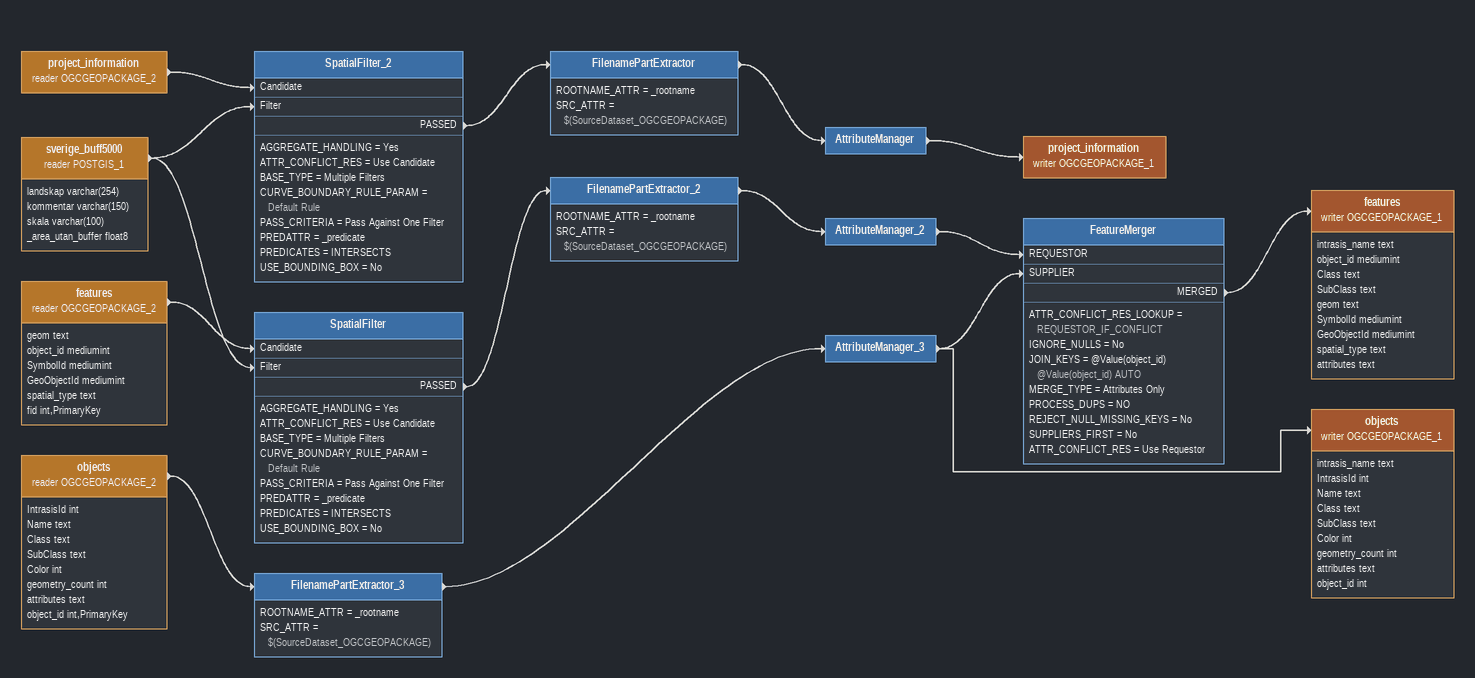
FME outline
sverige_buff5000 (reader POSTGIS_1)
    attributes: landskap varchar(254), kommentar varchar(150), skala varchar(100), _area_utan_buffer float8
    -> SpatialFilter [Filter]
    -> SpatialFilter_2 [Filter]
features (reader OGCGEOPACKAGE_2)
    attributes: geom text, object_id mediumint, SymbolId mediumint, GeoObjectId mediumint, spatial_type text, fid int,PrimaryKey
    -> SpatialFilter [Candidate]
SpatialFilter
    AGGREGATE_HANDLING = Yes
    ATTR_CONFLICT_RES = Use Candidate
    BASE_TYPE = Multiple Filters
    CURVE_BOUNDARY_RULE_PARAM = Default Rule
    PASS_CRITERIA = Pass Against One Filter
    PREDATTR = _predicate
    PREDICATES = INTERSECTS
    USE_BOUNDING_BOX = No
    PASSED -> FilenamePartExtractor_2
FilenamePartExtractor_2
    ROOTNAME_ATTR = _rootname
    SRC_ATTR = $(SourceDataset_OGCGEOPACKAGE)
    -> AttributeManager_2
AttributeManager_2
    -> FeatureMerger [REQUESTOR]
objects (reader OGCGEOPACKAGE_2)
    attributes: IntrasisId int, Name text, Class text, SubClass text, Color int, geometry_count int, attributes text, object_id int,PrimaryKey
    -> FilenamePartExtractor_3
FilenamePartExtractor_3
    ROOTNAME_ATTR = _rootname
    SRC_ATTR = $(SourceDataset_OGCGEOPACKAGE)
    -> AttributeManager_3
AttributeManager_3
    -> objects (writer OGCGEOPACKAGE_1)
    -> FeatureMerger [SUPPLIER]
FeatureMerger
    ATTR_CONFLICT_RES_LOOKUP = REQUESTOR_IF_CONFLICT
    IGNORE_NULLS = No
    JOIN_KEYS = @Value(object_id) @Value(object_id) AUTO
    MERGE_TYPE = Attributes Only
    PROCESS_DUPS = NO
    REJECT_NULL_MISSING_KEYS = No
    SUPPLIERS_FIRST = No
    ATTR_CONFLICT_RES = Use Requestor
    MERGED -> features (writer OGCGEOPACKAGE_1)
features (writer OGCGEOPACKAGE_1)
    attributes: intrasis_name text, object_id mediumint, Class text, SubClass text, geom text, SymbolId mediumint, GeoObjectId mediumint, spatial_type text, attributes text
objects (writer OGCGEOPACKAGE_1)
    attributes: intrasis_name text, IntrasisId int, Name text, Class text, SubClass text, Color int, geometry_count int, attributes text, object_id int
project_information (reader OGCGEOPACKAGE_2)
    -> SpatialFilter_2 [Candidate]
SpatialFilter_2
    AGGREGATE_HANDLING = Yes
    ATTR_CONFLICT_RES = Use Candidate
    BASE_TYPE = Multiple Filters
    CURVE_BOUNDARY_RULE_PARAM = Default Rule
    PASS_CRITERIA = Pass Against One Filter
    PREDATTR = _predicate
    PREDICATES = INTERSECTS
    USE_BOUNDING_BOX = No
    PASSED -> FilenamePartExtractor
FilenamePartExtractor
    ROOTNAME_ATTR = _rootname
    SRC_ATTR = $(SourceDataset_OGCGEOPACKAGE)
    -> AttributeManager
AttributeManager
    -> project_information (writer OGCGEOPACKAGE_1)
project_information (writer OGCGEOPACKAGE_1)
